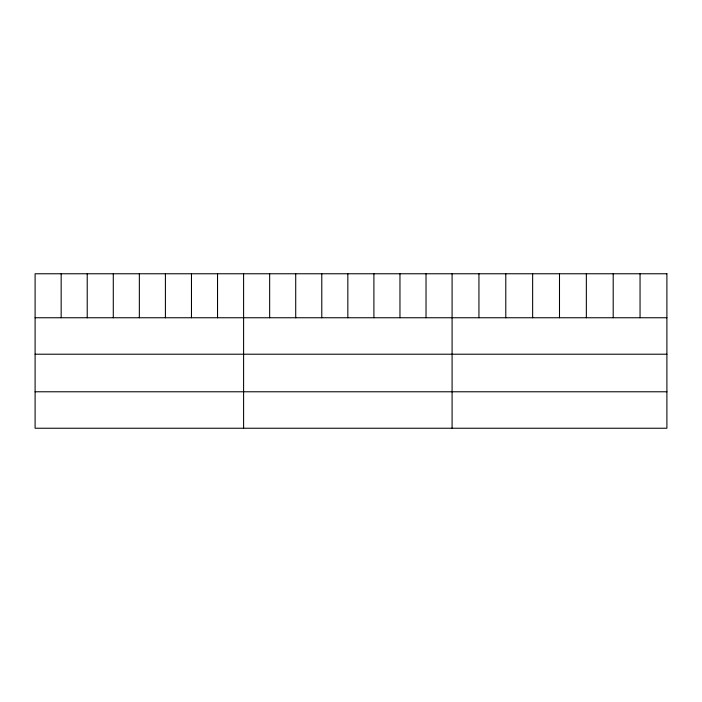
<?xml version="1.0" encoding="UTF-8"?>
<svg xmlns="http://www.w3.org/2000/svg" width="702" height="702" viewBox="0 0 702 702"><rect width="100%" height="100%" fill="white"/><g stroke="black" fill="none" stroke-linecap="round" stroke-linejoin="round"><path stroke-width="1.05" d="M35.1 317.752L666.9 317.752M35.1 354.212L666.9 354.212M35.1 391.777L666.9 391.777M640.048 273.762L640.048 317.752M613.197 273.762L613.197 317.752M586.346 273.762L586.346 317.752M559.494 273.762L559.494 317.752M532.642 273.762L532.642 317.752M505.791 273.762L505.791 317.752M478.939 273.762L478.939 317.752M452.088 273.762L452.088 428.238M426.026 273.762L426.026 317.752M399.964 273.762L399.964 317.752M373.903 273.762L373.903 317.752M347.841 273.762L347.841 317.752M321.779 273.762L321.779 317.752M295.717 273.762L295.717 317.752M269.656 273.762L269.656 317.752M243.594 273.762L243.594 428.238M217.532 273.762L217.532 317.752M191.47 273.762L191.47 317.752M165.409 273.762L165.409 317.752M139.347 273.762L139.347 317.752M113.285 273.762L113.285 317.752M87.224 273.762L87.224 317.752M61.162 273.762L61.162 317.752M666.9 273.762L35.1 273.762L35.1 428.238L666.9 428.238L666.9 273.762"/></g></svg>
